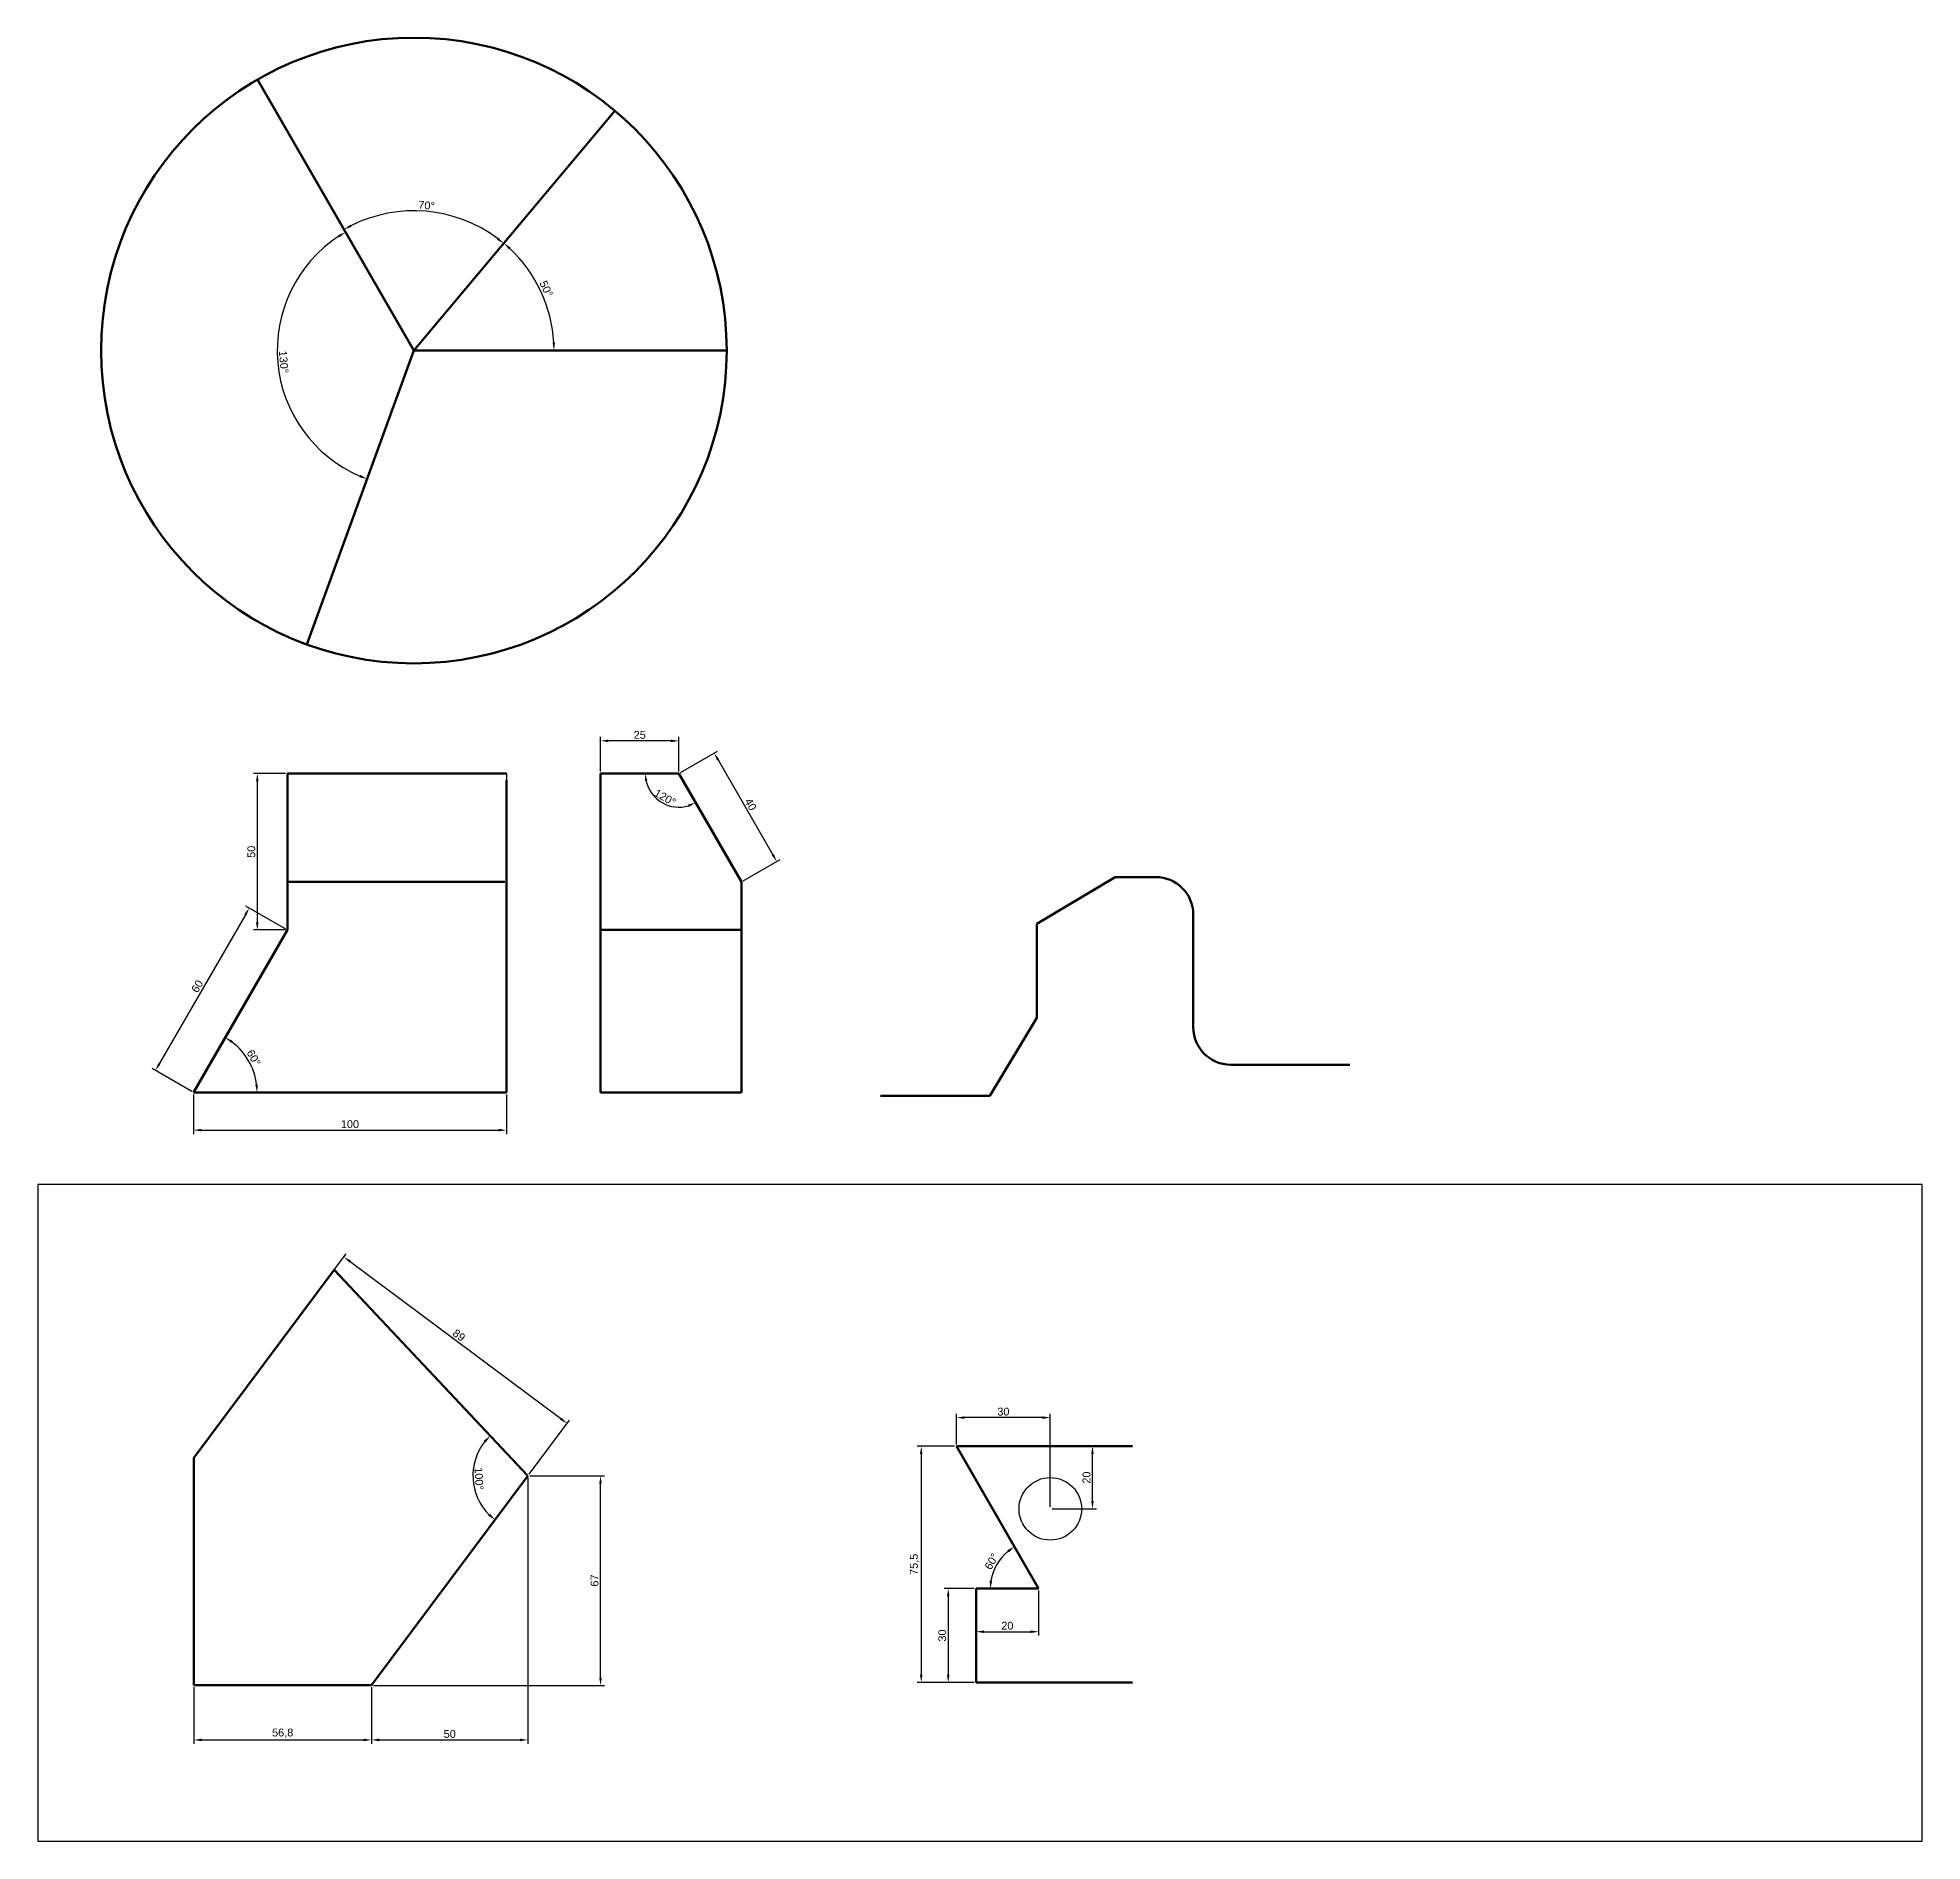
# Model space of a CAD drawing. Header units: millimetres. Extents: x 0 to 1151, y 0 to 1057.
# Drawn here: x 0 to 602, y 0 to 577 of the extents above; entities that cross this region are included whole.
import ezdxf

# ---------------------------------------------------------------- set-up
doc = ezdxf.new("R2010")
doc.units = ezdxf.units.MM
doc.styles.get("Standard").update_dxf_attribs({"font": 'arial.ttf'})
doc.dimstyles.new('ISO-25', dxfattribs={"dimtxt": 2.5, "dimasz": 2.5, "dimexe": 1.25, "dimexo": 0.625, "dimtad": 1, "dimtxsty": 'Standard', "dimcen": 2.5, "dimadec": 0, "dimazin": 0, "dimtfac": 1, "dimtmove": 0, "dimatfit": 3, "dimfxl": 1, "dimarcsym": 0})

# ---------------------------------------------------------------- blocks, each defined once
blk = doc.blocks.new('*D6')
at = {"color": 0, "lineweight": -2, "transparency": 16777216}
blk.add_arc((49.81, 239.36), 20.32, 7.05409, 52.94591, dxfattribs=at)
at = {"color": 0, "transparency": 16777216}
for points in [[(61.83, 255.22), (62.29, 255.92), (59.97, 256.95)], [(70.39, 241.88), (69.56, 241.83), (70.13, 239.36)]]:
    blk.add_solid(points, dxfattribs=at)
at = {"layer": 'Defpoints', "color": 0, "transparency": 16777216}
for p in [(79.81, 291.32), (68.91, 246.3), (49.81, 239.36), (49.81, 239.36), (149.81, 239.36)]:
    blk.add_point(p, dxfattribs=at)
at = {"color": 0, "transparency": 16777216, "insert": (69.06, 250.47), "char_height": 2.5, "attachment_point": 5, "rotation": 300}
blk.add_mtext('60°', dxfattribs=at)
blk = doc.blocks.new('*D7')
at = {"color": 0, "lineweight": -2, "transparency": 16777216}
for p, q in [((49.81, 238.73), (49.81, 226.09)), ((149.81, 238.73), (149.81, 226.09)), ((52.31, 227.34), (147.31, 227.34))]:
    blk.add_line(p, q, dxfattribs=at)
at = {"color": 0, "transparency": 16777216}
for points in [[(52.31, 227.76), (52.31, 226.92), (49.81, 227.34)], [(147.31, 227.76), (147.31, 226.92), (149.81, 227.34)]]:
    blk.add_solid(points, dxfattribs=at)
at = {"layer": 'Defpoints', "color": 0, "transparency": 16777216}
for p in [(49.81, 239.36), (149.81, 239.36), (149.81, 227.34)]:
    blk.add_point(p, dxfattribs=at)
at = {"color": 0, "transparency": 16777216, "insert": (99.81, 229.24), "char_height": 2.5, "attachment_point": 5}
blk.add_mtext('100', dxfattribs=at)
blk = doc.blocks.new('*D9')
at = {"color": 0, "lineweight": -2, "transparency": 16777216}
for p, q in [((66.38, 296.18), (38.88, 248.55)), ((79.27, 291.63), (66.55, 298.97)), ((49.27, 239.67), (36.55, 247.01))]:
    blk.add_line(p, q, dxfattribs=at)
at = {"color": 0, "transparency": 16777216}
for points in [[(66.02, 296.39), (66.75, 295.97), (67.63, 298.35)], [(38.52, 248.76), (39.25, 248.34), (37.63, 246.39)]]:
    blk.add_solid(points, dxfattribs=at)
at = {"layer": 'Defpoints', "color": 0, "transparency": 16777216}
for p in [(79.81, 291.32), (37.63, 246.39), (49.81, 239.36)]:
    blk.add_point(p, dxfattribs=at)
at = {"color": 0, "transparency": 16777216, "insert": (50.99, 273.32), "char_height": 2.5, "attachment_point": 5, "rotation": 60}
blk.add_mtext('60', dxfattribs=at)
blk = doc.blocks.new('*D10')
at = {"color": 0, "lineweight": -2, "transparency": 16777216}
for p, q in [((205.5, 341.63), (217.35, 348.47)), ((217.51, 345.68), (235.01, 315.37)), ((225.5, 306.99), (237.35, 313.83))]:
    blk.add_line(p, q, dxfattribs=at)
at = {"color": 0, "transparency": 16777216}
for points in [[(217.87, 345.89), (217.15, 345.47), (216.26, 347.85)], [(235.37, 315.58), (234.65, 315.16), (236.26, 313.2)]]:
    blk.add_solid(points, dxfattribs=at)
at = {"layer": 'Defpoints', "color": 0, "transparency": 16777216}
for p in [(204.96, 341.32), (236.26, 313.2), (224.96, 306.68)]:
    blk.add_point(p, dxfattribs=at)
at = {"color": 0, "transparency": 16777216, "insert": (227.91, 331.48), "char_height": 2.5, "attachment_point": 5, "rotation": 300}
blk.add_mtext('40', dxfattribs=at)
blk = doc.blocks.new('*D11')
at = {"color": 0, "lineweight": -2, "transparency": 16777216}
for p, q in [((179.96, 341.94), (179.96, 353.03)), ((202.46, 351.78), (182.46, 351.78)), ((204.96, 341.94), (204.96, 353.03))]:
    blk.add_line(p, q, dxfattribs=at)
at = {"color": 0, "transparency": 16777216}
for points in [[(182.46, 352.2), (182.46, 351.37), (179.96, 351.78)], [(202.46, 352.2), (202.46, 351.37), (204.96, 351.78)]]:
    blk.add_solid(points, dxfattribs=at)
at = {"layer": 'Defpoints', "color": 0, "transparency": 16777216}
for p in [(179.96, 351.78), (179.96, 341.32), (204.96, 341.32)]:
    blk.add_point(p, dxfattribs=at)
at = {"color": 0, "transparency": 16777216, "insert": (192.46, 353.68), "char_height": 2.5, "attachment_point": 5}
blk.add_mtext('25', dxfattribs=at)
blk = doc.blocks.new('*D12')
at = {"color": 0, "lineweight": -2, "transparency": 16777216}
blk.add_arc((204.96, 341.32), 10.73, 193.37538, 286.62462, dxfattribs=at)
at = {"color": 0, "transparency": 16777216}
for points in [[(194.1, 338.79), (194.93, 338.88), (194.22, 341.32)], [(207.86, 331.41), (208.19, 330.65), (210.32, 332.02)]]:
    blk.add_solid(points, dxfattribs=at)
at = {"layer": 'Defpoints', "color": 0, "transparency": 16777216}
for p in [(179.96, 341.32), (204.96, 341.32), (204.96, 341.32), (196.73, 334.42), (224.96, 306.68)]:
    blk.add_point(p, dxfattribs=at)
at = {"color": 0, "transparency": 16777216, "insert": (200.54, 333.67), "char_height": 2.5, "attachment_point": 5, "rotation": 330}
blk.add_mtext('120°', dxfattribs=at)
blk = doc.blocks.new('*D13')
at = {"color": 0, "lineweight": -2, "transparency": 16777216}
for p, q in [((79.19, 341.32), (68.95, 341.32)), ((70.2, 338.82), (70.2, 293.82)), ((79.19, 291.32), (68.95, 291.32))]:
    blk.add_line(p, q, dxfattribs=at)
at = {"color": 0, "transparency": 16777216}
for points in [[(69.78, 338.82), (70.62, 338.82), (70.2, 341.32)], [(69.78, 293.82), (70.62, 293.82), (70.2, 291.32)]]:
    blk.add_solid(points, dxfattribs=at)
at = {"layer": 'Defpoints', "color": 0, "transparency": 16777216}
for p in [(79.81, 341.32), (70.2, 291.32), (79.81, 291.32)]:
    blk.add_point(p, dxfattribs=at)
at = {"color": 0, "transparency": 16777216, "insert": (68.3, 316.32), "char_height": 2.5, "attachment_point": 5, "rotation": 90}
blk.add_mtext('50', dxfattribs=at)
blk = doc.blocks.new('*D23')
at = {"color": 0, "lineweight": -2, "transparency": 16777216}
blk.add_arc((120.26, 476.56), 44.67, 53.2072, 116.7928, dxfattribs=at)
at = {"color": 0, "transparency": 16777216}
for points in [[(100.33, 516.07), (99.93, 516.8), (97.93, 515.24)], [(147.27, 512.66), (146.76, 512), (148.97, 510.78)]]:
    blk.add_solid(points, dxfattribs=at)
at = {"layer": 'Defpoints', "color": 0, "transparency": 16777216}
for p in [(70.26, 563.16), (184.54, 553.16), (133.07, 519.35), (120.26, 476.56), (120.26, 476.56)]:
    blk.add_point(p, dxfattribs=at)
at = {"color": 0, "transparency": 16777216, "insert": (124.32, 522.95), "char_height": 2.5, "attachment_point": 5, "rotation": 355}
blk.add_mtext('70°', dxfattribs=at)
blk = doc.blocks.new('*D25')
at = {"color": 0, "lineweight": -2, "transparency": 16777216}
blk.add_arc((120.26, 476.56), 44.77, 3.19958, 46.80042, dxfattribs=at)
at = {"color": 0, "transparency": 16777216}
for points in [[(150.64, 508.89), (151.19, 509.51), (149.04, 510.86)], [(165.38, 479.07), (164.55, 479.05), (165.04, 476.56)]]:
    blk.add_solid(points, dxfattribs=at)
at = {"layer": 'Defpoints', "color": 0, "transparency": 16777216}
for p in [(184.54, 553.16), (163.16, 489.4), (120.26, 476.56), (120.26, 476.56), (220.26, 476.56)]:
    blk.add_point(p, dxfattribs=at)
at = {"color": 0, "transparency": 16777216, "insert": (162.56, 496.29), "char_height": 2.5, "attachment_point": 5, "rotation": 295}
blk.add_mtext('50°', dxfattribs=at)
blk = doc.blocks.new('*D26')
at = {"color": 0, "lineweight": -2, "transparency": 16777216}
blk.add_arc((120.26, 476.56), 43.7, 123.27836, 246.72164, dxfattribs=at)
at = {"color": 0, "transparency": 16777216}
for points in [[(96.07, 513.45), (96.5, 512.74), (98.41, 514.4)], [(103.15, 436.81), (102.84, 436.03), (105.32, 435.5)]]:
    blk.add_solid(points, dxfattribs=at)
at = {"layer": 'Defpoints', "color": 0, "transparency": 16777216}
for p in [(70.26, 563.16), (78.4, 489.09), (120.26, 476.56), (120.26, 476.56), (86.06, 382.59)]:
    blk.add_point(p, dxfattribs=at)
at = {"color": 0, "transparency": 16777216, "insert": (78.63, 472.92), "char_height": 2.5, "attachment_point": 5, "rotation": 275}
blk.add_mtext('130°', dxfattribs=at)
blk = doc.blocks.new('*D42')
at = {"color": 0, "lineweight": -2, "transparency": 16777216}
for p, q in [((49.91, 49.24), (49.91, 31.16)), ((106.71, 49.24), (106.71, 31.16)), ((52.41, 32.41), (104.21, 32.41))]:
    blk.add_line(p, q, dxfattribs=at)
at = {"color": 0, "transparency": 16777216}
for points in [[(52.41, 32.83), (52.41, 32), (49.91, 32.41)], [(104.21, 32.83), (104.21, 32), (106.71, 32.41)]]:
    blk.add_solid(points, dxfattribs=at)
at = {"layer": 'Defpoints', "color": 0, "transparency": 16777216}
for p in [(49.91, 49.86), (106.71, 49.86), (106.71, 32.41)]:
    blk.add_point(p, dxfattribs=at)
at = {"color": 0, "transparency": 16777216, "insert": (78.31, 34.54), "char_height": 2.5, "attachment_point": 5}
blk.add_mtext('56,8', dxfattribs=at)
blk = doc.blocks.new('*D43')
at = {"color": 0, "lineweight": -2, "transparency": 16777216}
for p, q in [((156.71, 116.24), (156.71, 31.16)), ((106.71, 49.24), (106.71, 31.16)), ((109.21, 32.41), (154.21, 32.41))]:
    blk.add_line(p, q, dxfattribs=at)
at = {"color": 0, "transparency": 16777216}
for points in [[(109.21, 32.83), (109.21, 32), (106.71, 32.41)], [(154.21, 32.83), (154.21, 32), (156.71, 32.41)]]:
    blk.add_solid(points, dxfattribs=at)
at = {"layer": 'Defpoints', "color": 0, "transparency": 16777216}
for p in [(156.71, 116.86), (106.71, 49.86), (156.71, 32.41)]:
    blk.add_point(p, dxfattribs=at)
at = {"color": 0, "transparency": 16777216, "insert": (131.71, 34.31), "char_height": 2.5, "attachment_point": 5}
blk.add_mtext('50', dxfattribs=at)
blk = doc.blocks.new('*D44')
at = {"color": 0, "lineweight": -2, "transparency": 16777216}
for p, q in [((157.34, 116.86), (181.17, 116.86)), ((179.92, 52.36), (179.92, 114.36)), ((107.34, 49.86), (181.17, 49.86))]:
    blk.add_line(p, q, dxfattribs=at)
at = {"color": 0, "transparency": 16777216}
for points in [[(179.5, 114.36), (180.34, 114.36), (179.92, 116.86)], [(179.5, 52.36), (180.34, 52.36), (179.92, 49.86)]]:
    blk.add_solid(points, dxfattribs=at)
at = {"layer": 'Defpoints', "color": 0, "transparency": 16777216}
for p in [(156.71, 116.86), (179.92, 116.86), (106.71, 49.86)]:
    blk.add_point(p, dxfattribs=at)
at = {"color": 0, "transparency": 16777216, "insert": (178.02, 83.36), "char_height": 2.5, "attachment_point": 5, "rotation": 90}
blk.add_mtext('67', dxfattribs=at)
blk = doc.blocks.new('*D45')
at = {"color": 0, "lineweight": -2, "transparency": 16777216}
for p, q in [((85.76, 170.59), (98.63, 187.84)), ((99.89, 185.35), (167.21, 135.11)), ((157.09, 117.36), (169.96, 134.61))]:
    blk.add_line(p, q, dxfattribs=at)
at = {"color": 0, "transparency": 16777216}
for points in [[(100.14, 185.68), (99.64, 185.01), (97.88, 186.84)], [(167.46, 135.44), (166.96, 134.77), (169.21, 133.61)]]:
    blk.add_solid(points, dxfattribs=at)
at = {"layer": 'Defpoints', "color": 0, "transparency": 16777216}
for p in [(85.39, 170.09), (169.21, 133.61), (156.71, 116.86)]:
    blk.add_point(p, dxfattribs=at)
at = {"color": 0, "transparency": 16777216, "insert": (134.68, 161.75), "char_height": 2.5, "attachment_point": 5, "rotation": 323.26717}
blk.add_mtext('89', dxfattribs=at)
blk = doc.blocks.new('*D46')
at = {"color": 0, "lineweight": -2, "transparency": 16777216}
blk.add_arc((156.71, 116.86), 17.58, 141.42209, 225.11225, dxfattribs=at)
at = {"color": 0, "transparency": 16777216}
for points in [[(142.66, 128.11), (143.28, 127.54), (144.66, 129.66)], [(144.58, 104.72), (144.03, 104.09), (146.2, 102.77)]]:
    blk.add_solid(points, dxfattribs=at)
at = {"layer": 'Defpoints', "color": 0, "transparency": 16777216}
for p in [(94.77, 182.67), (139.61, 120.94), (156.71, 116.86), (156.71, 116.86), (106.71, 49.86)]:
    blk.add_point(p, dxfattribs=at)
at = {"color": 0, "transparency": 16777216, "insert": (141.06, 115.97), "char_height": 2.5, "attachment_point": 5, "rotation": 273.26717}
blk.add_mtext('100°', dxfattribs=at)
blk = doc.blocks.new('*D49')
at = {"color": 0, "lineweight": -2, "transparency": 16777216}
for p, q in [((299.97, 80.15), (299.97, 65.75)), ((319.97, 80.15), (319.97, 65.75)), ((302.47, 67), (317.47, 67))]:
    blk.add_line(p, q, dxfattribs=at)
at = {"color": 0, "transparency": 16777216}
for points in [[(302.47, 67.42), (302.47, 66.59), (299.97, 67)], [(317.47, 67.42), (317.47, 66.59), (319.97, 67)]]:
    blk.add_solid(points, dxfattribs=at)
at = {"layer": 'Defpoints', "color": 0, "transparency": 16777216}
for p in [(299.97, 80.78), (319.97, 80.78), (319.97, 67)]:
    blk.add_point(p, dxfattribs=at)
at = {"color": 0, "transparency": 16777216, "insert": (309.97, 68.9), "char_height": 2.5, "attachment_point": 5}
blk.add_mtext('20', dxfattribs=at)
blk = doc.blocks.new('*D51')
at = {"color": 0, "lineweight": -2, "transparency": 16777216}
for p, q in [((299.34, 80.78), (289.81, 80.78)), ((291.06, 78.28), (291.06, 53.28)), ((299.34, 50.78), (289.81, 50.78))]:
    blk.add_line(p, q, dxfattribs=at)
at = {"color": 0, "transparency": 16777216}
for points in [[(290.65, 78.28), (291.48, 78.28), (291.06, 80.78)], [(290.65, 53.28), (291.48, 53.28), (291.06, 50.78)]]:
    blk.add_solid(points, dxfattribs=at)
at = {"layer": 'Defpoints', "color": 0, "transparency": 16777216}
for p in [(299.97, 80.78), (291.06, 50.78), (299.97, 50.78)]:
    blk.add_point(p, dxfattribs=at)
at = {"color": 0, "transparency": 16777216, "insert": (289.16, 65.78), "char_height": 2.5, "attachment_point": 5, "rotation": 90}
blk.add_mtext('30', dxfattribs=at)
blk = doc.blocks.new('*D52')
at = {"color": 0, "lineweight": -2, "transparency": 16777216}
blk.add_arc((319.97, 80.78), 15.44, 129.28569, 170.71431, dxfattribs=at)
at = {"color": 0, "transparency": 16777216}
for points in [[(309.95, 93.07), (310.42, 92.39), (312.24, 94.15)], [(305.14, 83.23), (304.31, 83.3), (304.52, 80.78)]]:
    blk.add_solid(points, dxfattribs=at)
at = {"layer": 'Defpoints', "color": 0, "transparency": 16777216}
for p in [(293.7, 126.28), (308.14, 90.7), (299.97, 80.78), (319.97, 80.78), (319.97, 80.78)]:
    blk.add_point(p, dxfattribs=at)
at = {"color": 0, "transparency": 16777216, "insert": (304.94, 89.45), "char_height": 2.5, "attachment_point": 5, "rotation": 60}
blk.add_mtext('60°', dxfattribs=at)
blk = doc.blocks.new('*D53')
at = {"color": 0, "lineweight": -2, "transparency": 16777216}
for p, q in [((293.07, 126.28), (281.19, 126.28)), ((282.44, 123.78), (282.44, 53.28)), ((293.95, 50.78), (281.19, 50.78))]:
    blk.add_line(p, q, dxfattribs=at)
at = {"color": 0, "transparency": 16777216}
for points in [[(282.02, 123.78), (282.85, 123.78), (282.44, 126.28)], [(282.02, 53.28), (282.85, 53.28), (282.44, 50.78)]]:
    blk.add_solid(points, dxfattribs=at)
at = {"layer": 'Defpoints', "color": 0, "transparency": 16777216}
for p in [(293.7, 126.28), (282.44, 50.78), (294.58, 50.78)]:
    blk.add_point(p, dxfattribs=at)
at = {"color": 0, "transparency": 16777216, "insert": (280.31, 88.53), "char_height": 2.5, "attachment_point": 5, "rotation": 90}
blk.add_mtext('75,5', dxfattribs=at)
blk = doc.blocks.new('*D56')
at = {"color": 0, "lineweight": -2, "transparency": 16777216}
for p, q in [((293.7, 126.9), (293.7, 136.69)), ((321.2, 135.44), (296.2, 135.44)), ((323.7, 106.9), (323.7, 136.69))]:
    blk.add_line(p, q, dxfattribs=at)
at = {"color": 0, "transparency": 16777216}
for points in [[(296.2, 135.85), (296.2, 135.02), (293.7, 135.44)], [(321.2, 135.85), (321.2, 135.02), (323.7, 135.44)]]:
    blk.add_solid(points, dxfattribs=at)
at = {"layer": 'Defpoints', "color": 0, "transparency": 16777216}
for p in [(293.7, 135.44), (293.7, 126.28), (323.7, 106.28)]:
    blk.add_point(p, dxfattribs=at)
at = {"color": 0, "transparency": 16777216, "insert": (308.7, 137.34), "char_height": 2.5, "attachment_point": 5}
blk.add_mtext('30', dxfattribs=at)
blk = doc.blocks.new('*D57')
at = {"color": 0, "lineweight": -2, "transparency": 16777216}
for p, q in [((324.33, 126.28), (338.43, 126.28)), ((337.18, 108.77), (337.18, 123.78)), ((324.33, 106.27), (338.43, 106.27))]:
    blk.add_line(p, q, dxfattribs=at)
at = {"color": 0, "transparency": 16777216}
for points in [[(336.76, 123.78), (337.59, 123.78), (337.18, 126.28)], [(336.76, 108.77), (337.59, 108.77), (337.18, 106.27)]]:
    blk.add_solid(points, dxfattribs=at)
at = {"layer": 'Defpoints', "color": 0, "transparency": 16777216}
for p in [(323.71, 126.28), (337.18, 126.28), (323.71, 106.27)]:
    blk.add_point(p, dxfattribs=at)
at = {"color": 0, "transparency": 16777216, "insert": (335.27, 116.27), "char_height": 2.5, "attachment_point": 5, "rotation": 90}
blk.add_mtext('20', dxfattribs=at)

msp = doc.modelspace()

# ---------------------------------------------------------------- linework, layer by layer
at = {"lineweight": 70}
for p, q in [((120.262, 476.56), (70.262, 563.162)), ((120.262, 476.56), (184.541, 553.164)), ((120.262, 476.56), (86.06, 382.59)), ((120.262, 476.56), (220.262, 476.56)), ((79.812, 291.317), (79.812, 341.317)), ((79.812, 341.317), (149.812, 341.317)), ((149.812, 239.356), (149.812, 339.356)), ((179.955, 341.317), (204.955, 341.317)), ((179.955, 239.356), (179.955, 341.317)), ((204.955, 341.317), (224.955, 306.676)), ((319.397, 293.256), (344.397, 308.256)), ((344.397, 308.256), (357.397, 308.256)), ((149.357, 306.676), (79.812, 306.676)), ((224.955, 306.676), (224.955, 239.356)), ((369.397, 296.256), (369.397, 260.256)), ((49.812, 239.356), (79.812, 291.317)), ((179.955, 291.317), (224.955, 291.317)), ((319.397, 263.256), (319.397, 293.256)), ((304.397, 238.256), (319.397, 263.256)), ((381.397, 248.256), (419.397, 248.256)), ((49.812, 239.356), (149.812, 239.356)), ((224.955, 239.356), (179.955, 239.356)), ((269.397, 238.256), (304.397, 238.256)), ((94.772, 182.67), (49.914, 122.56)), ((156.714, 116.864), (94.772, 182.67)), ((49.914, 49.864), (49.914, 122.56)), ((319.965, 80.775), (293.696, 126.276)), ((349.965, 126.275), (293.696, 126.276)), ((156.714, 116.864), (106.714, 49.864)), ((299.965, 50.775), (299.965, 80.775)), ((299.965, 80.775), (319.965, 80.775)), ((49.914, 49.864), (106.714, 49.864)), ((349.965, 50.775), (299.965, 50.775))]:
    msp.add_line(p, q, dxfattribs=at)
msp.add_line((149.812, 341.317), (149.812, 338.427))
msp.add_lwpolyline([(0, 0), (602.452, 0), (602.452, 210), (0, 210)], close=True)
msp.add_circle((120.262, 476.56), 100, dxfattribs=at)
msp.add_circle((323.696, 106.276), 10)
for centre, start, end in [((357.397, 296.256), 0, 90), ((381.397, 260.256), 180, 270)]:
    msp.add_arc(centre, 12, start, end, dxfattribs=at)

# ---------------------------------------------------------------- dimensions: what is measured, and where the dimension line sits
for base, line1, line2, picture, middle in [((133.073, 519.351), ((120.262, 476.56), (184.541, 553.164)), ((120.262, 476.56), (70.262, 563.162)), '*D23', (124.321, 522.952)), ((78.4, 489.092), ((120.262, 476.56), (86.06, 382.59)), ((120.262, 476.56), (70.262, 563.162)), '*D26', (78.625, 472.917)), ((163.155, 489.401), ((120.262, 476.56), (184.541, 553.164)), ((120.262, 476.56), (220.262, 476.56)), '*D25', (162.565, 496.286)), ((196.733, 334.418), ((204.955, 341.317), (224.955, 306.676)), ((179.955, 341.317), (204.955, 341.317)), '*D12', (200.539, 333.668)), ((68.905, 246.305), ((49.812, 239.356), (149.812, 239.356)), ((49.812, 239.356), (79.812, 291.317)), '*D6', (69.055, 250.466)), ((139.612, 120.938), ((156.714, 116.864), (106.714, 49.864)), ((156.714, 116.864), (94.772, 182.67)), '*D46', (141.061, 115.97)), ((308.136, 90.702), ((319.965, 80.775), (293.696, 126.276)), ((299.965, 80.775), (319.965, 80.775)), '*D52', (304.945, 89.447))]:
    dim = msp.add_angular_dim_2l(base=base, line1=line1, line2=line2, dimstyle='ISO-25')
    dim.commit()
    dim.dimension.update_dxf_attribs({"geometry": picture, "text_midpoint": middle})
for base, p1, p2, picture, middle in [((179.955, 351.782), (204.955, 341.317), (179.955, 341.317), '*D11', (192.455, 353.683)), ((149.812, 227.341), (49.812, 239.356), (149.812, 239.356), '*D7', (99.812, 229.242)), ((293.696, 135.436), (323.696, 106.276), (293.696, 126.276), '*D56', (308.696, 137.338)), ((156.714, 32.413), (106.714, 49.864), (156.714, 116.864), '*D43', (131.714, 34.314)), ((319.965, 67.003), (299.965, 80.775), (319.965, 80.775), '*D49', (309.965, 68.905)), ((106.714, 32.413), (49.914, 49.864), (106.714, 49.864), '*D42', (78.314, 34.54))]:
    dim = msp.add_linear_dim(base=base, p1=p1, p2=p2, dimstyle='ISO-25')
    dim.commit()
    dim.dimension.update_dxf_attribs({"geometry": picture, "text_midpoint": middle})
for p1, p2, distance, picture, middle in [((204.955, 341.317), (224.955, 306.676), 13.057, '*D10', (227.91, 331.476)), ((79.812, 291.317), (49.812, 239.356), -14.062, '*D9', (50.987, 273.318)), ((85.386, 170.093), (156.714, 116.864), 20.896, '*D45', (134.685, 161.75))]:
    dim = msp.add_aligned_dim(p1=p1, p2=p2, distance=distance, dimstyle='ISO-25')
    dim.commit()
    dim.dimension.update_dxf_attribs({"geometry": picture, "text_midpoint": middle})
for base, p1, p2, picture, middle in [((70.198, 291.317), (79.812, 341.317), (79.812, 291.317), '*D13', (68.297, 316.317)), ((282.437, 50.775), (293.696, 126.276), (294.577, 50.775), '*D53', (280.314, 88.525)), ((337.176, 126.275), (323.707, 106.274), (323.707, 126.275), '*D57', (335.275, 116.275)), ((179.921, 116.864), (106.714, 49.864), (156.714, 116.864), '*D44', (178.02, 83.364)), ((291.064, 50.775), (299.965, 80.775), (299.965, 50.775), '*D51', (289.162, 65.775))]:
    dim = msp.add_linear_dim(base=base, p1=p1, p2=p2, angle=90, dimstyle='ISO-25')
    dim.commit()
    dim.dimension.update_dxf_attribs({"geometry": picture, "text_midpoint": middle})

doc.saveas('drawing.dxf')
